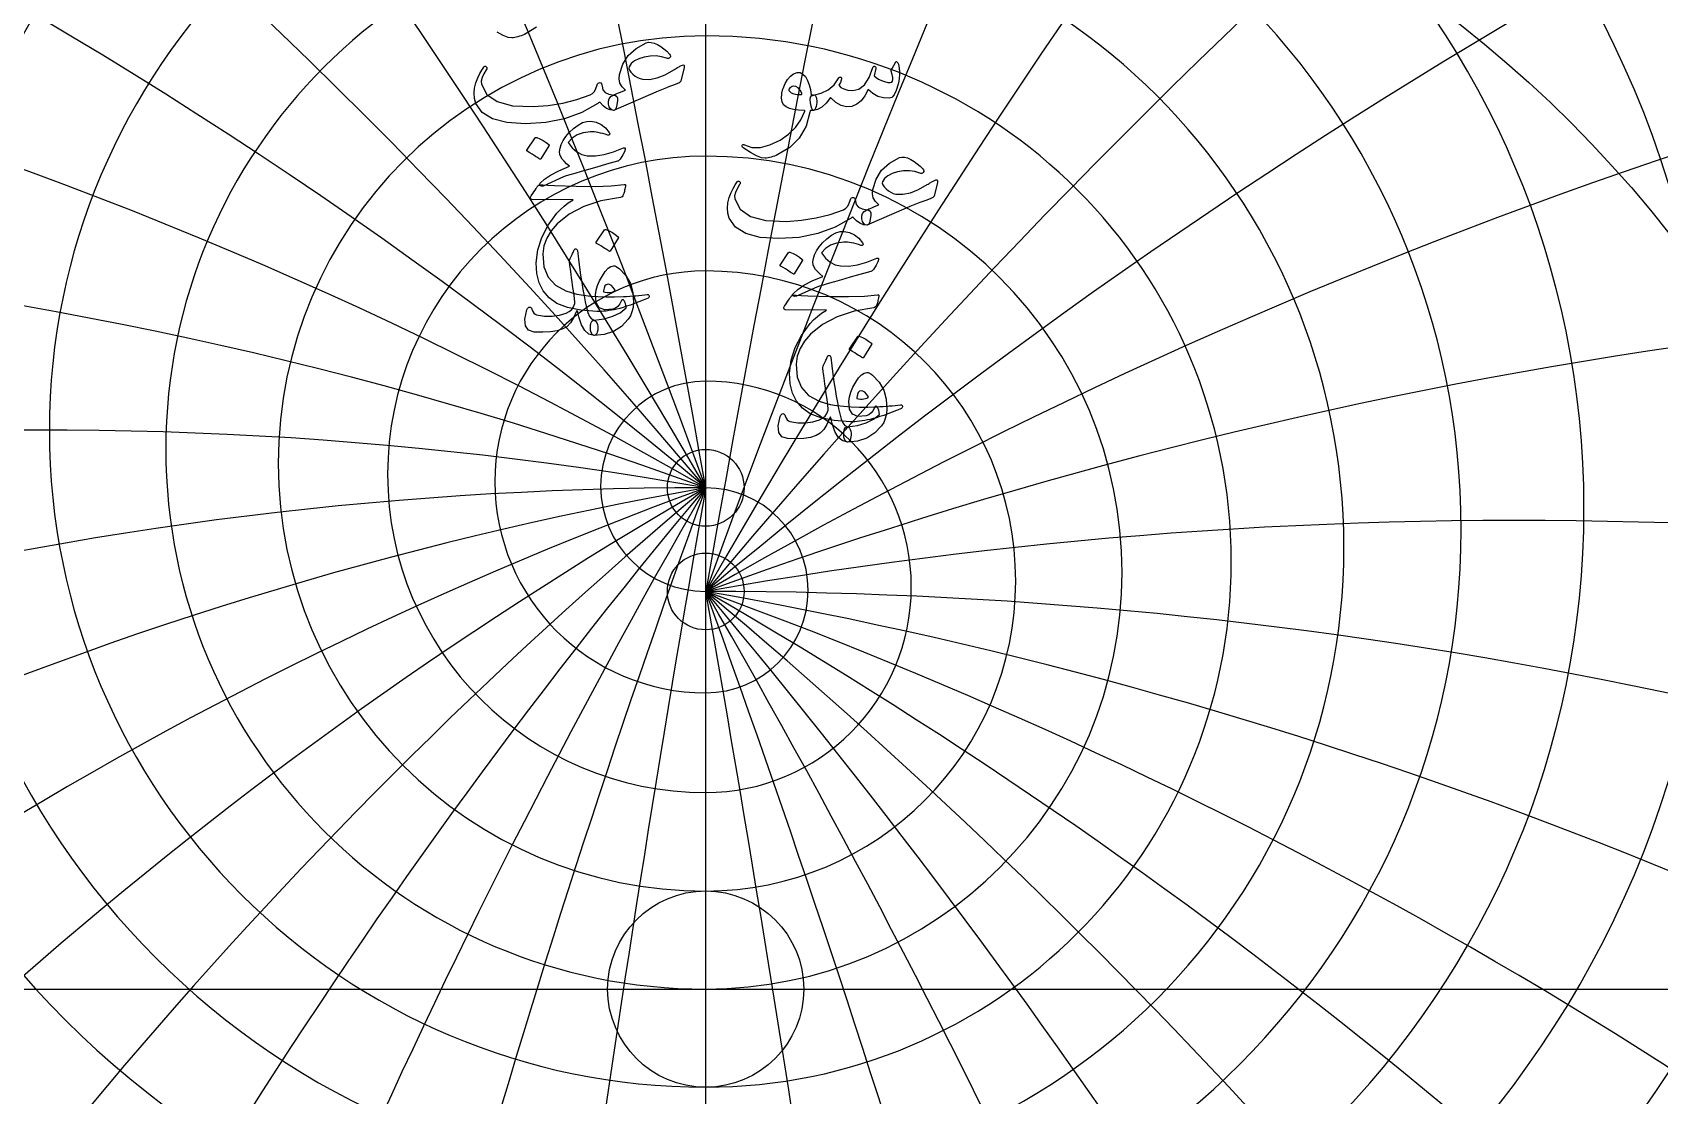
# Model space of a CAD drawing. Header units: millimetres. Extents: x -68 to 68, y -68 to 70.
# Drawn here: x -15.79 to 22.36, y -2.49 to 22.42 of the extents above; entities that cross this region are included whole.
import ezdxf

# ---------------------------------------------------------------- set-up
doc = ezdxf.new("R2010")
doc.units = ezdxf.units.MM
for name, color, linetype in [('CUT_INNER', 6, 'Continuous'), ('CUT_OUTER', 1, 'Continuous'), ('ENGRAVE', 7, 'Continuous'), ('ENGRAVE_FINE', 8, 'Continuous'), ('TEXT', 5, 'Continuous')]:
    doc.layers.add(name, color=color, linetype=linetype)

msp = doc.modelspace()

# ---------------------------------------------------------------- linework, layer by layer
at = {"layer": 'CUT_INNER'}
msp.add_circle((0, 0), 2.3, dxfattribs=at)
at = {"layer": 'CUT_OUTER'}
msp.add_arc((-0.0002, -0.0002), 68.4749, 142.031029, 87.802838, dxfattribs=at)
at = {"layer": 'ENGRAVE'}
for points in [[(0, -67), (0, 67)], [(0, -67), (0, 67)], [(-67, 0), (0, 0)], [(0, 0), (67, 0)]]:
    msp.add_lwpolyline(points, dxfattribs=at)
for centre, radius in [((0, 0), 67), ((0, 0), 43.8575), ((0, 0), 28.7086), ((0, 11.7516), 0.9), ((0, 9.3222), 0.9)]:
    msp.add_circle(centre, radius, dxfattribs=at)
for centre, radius, start, end in [((0, 22.5941), 44.9406, 105.29443, 270), ((0, 19.5266), 48.008, 270, 74.07838), ((0, 20.419), 39.9456, 90, 270), ((0, 17.5218), 42.8429, 270, 90), ((0, 18.6621), 35.4974, 90, 270), ((0, 15.9065), 38.253, 270, 90), ((5.4433, 20.3146), 48.6394, 269.13847, 40.24515), ((0, 25.3211), 50.6423, 149.97726, 270), ((0, 17.2293), 31.4794, 90, 270), ((0, 14.591), 34.1176, 270, 90), ((0, 16.053), 27.8045, 90, 270), ((0, 13.5111), 30.3464, 270, 90), ((0, 15.0836), 24.4058, 90, 270), ((0, 12.6196), 26.8698, 270, 90), ((0, 14.2844), 21.2307, 90, 270), ((0, 11.8818), 23.6333, 270, 90), ((0, 13.6274), 18.237, 90, 270), ((0, 11.2711), 20.5933, 270, 90), ((0, 13.0915), 15.3899, 90, 270), ((0, 10.7675), 17.7139, 270, 90), ((12.0756, 20.9155), 50.0675, 260.45783, 5.34318), ((0, 12.6606), 12.6606, 90, 270), ((0, 10.3558), 14.9654, 270, 90), ((0, 12.3225), 10.024, 90, 270), ((0, 10.024), 12.3225, 270, 90), ((0, 12.0681), 7.4585, 90, 270), ((0, 9.7633), 9.7633, 270, 90), ((0, 11.8908), 4.9445, 90, 270), ((0, 9.5669), 7.2684, 270, 90), ((0, 11.7862), 2.464, 90, 270), ((0, 9.4299), 4.8203, 270, 90), ((0, -75.9634), 87.715, 90, 120), ((0, -75.9634), 87.715, 90, 120), ((0, 9.349), 2.4026, 270, 90), ((0, -98.5055), 107.8277, 66, 90), ((0, -98.5055), 107.8277, 66, 90), ((-17.6962, 30.6508), 56.357, 209.13438, 274.6315)]:
    msp.add_arc(centre, radius, start, end, dxfattribs=at)
at = {"layer": 'ENGRAVE_FINE'}
for centre, radius, start, end in [((-497.4564, -75.9634), 505.1304, 10, 16.29877), ((-497.4564, -75.9634), 505.1304, 10, 16.29877), ((611.5215, -98.5055), 620.9552, 164.658043, 170), ((611.5215, -98.5055), 620.9552, 164.658043, 170), ((-240.9949, -75.9634), 256.4614, 20, 32.594786), ((-240.9949, -75.9634), 256.4614, 20, 32.594786), ((296.2543, -98.5055), 315.2672, 149.618595, 160), ((296.2543, -98.5055), 315.2672, 149.618595, 160), ((-151.9268, -75.9634), 175.43, 30, 48.866835), ((-151.9268, -75.9634), 175.43, 30, 48.866835), ((186.7631, -98.5055), 215.6555, 135.157367, 150), ((186.7631, -98.5055), 215.6555, 135.157367, 150), ((-104.5346, -75.9634), 136.4603, 40, 64.455888), ((-104.5346, -75.9634), 136.4603, 40, 64.455888), ((128.5041, -98.5055), 167.7502, 121.46179, 140), ((128.5041, -98.5055), 167.7502, 121.46179, 140), ((-73.6016, -75.9634), 114.5038, 50, 77.85344), ((-73.6016, -75.9634), 114.5038, 50, 77.85344), ((90.4782, -98.5055), 140.7591, 108.639463, 130), ((90.4782, -98.5055), 140.7591, 108.639463, 130), ((-50.6423, -75.9634), 101.2845, 60, 90), ((-50.6423, -75.9634), 101.2845, 60, 90), ((62.2544, -98.5055), 124.5087, 96.723156, 120), ((62.2544, -98.5055), 124.5087, 96.723156, 120), ((-31.9256, -75.9634), 93.3443, 70, 100.985998), ((-31.9256, -75.9634), 93.3443, 70, 100.985998), ((39.2461, -98.5055), 114.7479, 85.688772, 110), ((39.2461, -98.5055), 114.7479, 85.688772, 110), ((-15.4665, -75.9634), 89.0681, 80, 110.939448), ((-15.4665, -75.9634), 89.0681, 80, 110.939448), ((15.4665, -75.9634), 89.0681, 100, 128.303856), ((15.4665, -75.9634), 89.0681, 100, 128.303856), ((31.9256, -75.9634), 93.3443, 110, 135.976479), ((31.9256, -75.9634), 93.3443, 110, 135.976479), ((50.6423, -75.9634), 101.2845, 120, 143.130102), ((50.6423, -75.9634), 101.2845, 120, 143.130102), ((73.6016, -75.9634), 114.5038, 130, 149.86387), ((73.6016, -75.9634), 114.5038, 130, 149.86387), ((104.5346, -75.9634), 136.4603, 140, 156.265262), ((104.5346, -75.9634), 136.4603, 140, 156.265262), ((151.9268, -75.9634), 175.43, 150, 162.412046), ((151.9268, -75.9634), 175.43, 150, 162.412046), ((240.9949, -75.9634), 256.4614, 160, 168.374352), ((240.9949, -75.9634), 256.4614, 160, 168.374352), ((497.4564, -75.9634), 505.1304, 170, 174.216712), ((497.4564, -75.9634), 505.1304, 170, 174.216712), ((19.0129, -98.5055), 109.4912, 75.475, 100), ((19.0129, -98.5055), 109.4912, 75.475, 100), ((-611.5215, -98.5055), 620.9552, 6.5036194, 10), ((-296.2543, -98.5055), 315.2672, 13.064756, 20), ((-186.7631, -98.5055), 215.6555, 19.742202, 30), ((-128.5041, -98.5055), 167.7502, 26.597292, 40), ((-90.4782, -98.5055), 140.7591, 33.695116, 50), ((-62.2544, -98.5055), 124.5087, 41.105625, 60), ((-39.2461, -98.5055), 114.7479, 48.904494, 70), ((-19.0129, -98.5055), 109.4912, 57.173494, 80), ((-19.0129, -98.5055), 109.4912, 57.173494, 80), ((-39.2461, -98.5055), 114.7479, 48.904494, 70), ((-62.2544, -98.5055), 124.5087, 41.105625, 60), ((-90.4782, -98.5055), 140.7591, 33.695116, 50), ((-128.5041, -98.5055), 167.7502, 26.597292, 40), ((-186.7631, -98.5055), 215.6555, 19.742202, 30), ((-296.2543, -98.5055), 315.2672, 13.064756, 20), ((-611.5215, -98.5055), 620.9552, 6.5036194, 10)]:
    msp.add_arc(centre, radius, start, end, dxfattribs=at)
at = {"layer": 'TEXT'}
msp.add_lwpolyline([(-3.9657, 22.5495), (-4.2494, 22.3811), (-4.2891, 22.364), (-4.3283, 22.3487), (-4.3669, 22.3351), (-4.4051, 22.3232), (-4.4425, 22.3134), (-4.479, 22.3058), (-4.5144, 22.3004), (-4.5488, 22.2973), (-4.6346, 22.3095), (-4.7484, 22.3542), (-4.8901, 22.4313)], dxfattribs=at)
for points in [[(-0.507, 21.6011), (-0.5868, 21.2817), (-0.5958, 21.2663), (-0.6108, 21.2518), (-0.6317, 21.2383), (-0.6587, 21.2258), (-0.7184, 21.2048), (-0.7819, 21.1814), (-0.8492, 21.1559), (-0.9201, 21.128), (-0.9949, 21.0982), (-1.0733, 21.0667), (-1.1555, 21.0334), (-1.2415, 20.9983), (-2.1596, 20.5991), (-2.2016, 20.6083), (-2.2355, 20.636), (-2.2614, 20.6822), (-2.2794, 20.7468), (-2.2824, 20.8154), (-2.2634, 20.8736), (-2.2225, 20.9212), (-2.1596, 20.9584), (-2.1518, 20.962), (-2.1362, 20.9689), (-2.1129, 20.979), (-2.0818, 20.9923), (-2.0432, 21.0087), (-1.9975, 21.0277), (-1.9444, 21.0496), (-1.8842, 21.0742), (-1.9618, 21.1537), (-2.0109, 21.2408), (-2.0316, 21.3354), (-2.0239, 21.4374), (-1.9471, 21.6802), (-1.8163, 21.8855), (-1.6317, 22.0534), (-1.3932, 22.1839), (-1.341, 22.1961), (-1.2804, 22.1929), (-1.2113, 22.1742), (-1.1337, 22.14), (-1.0531, 22.0933), (-0.979, 22.0412), (-0.9114, 21.9836), (-0.8503, 21.9204), (-0.8331, 21.8972), (-0.8253, 21.8755), (-0.8271, 21.8553), (-0.8383, 21.8366), (-0.8553, 21.8221), (-0.8742, 21.8147), (-0.8952, 21.8142), (-0.9181, 21.8206), (-1.0377, 21.8583), (-1.1646, 21.8755), (-1.2991, 21.8723), (-1.4411, 21.8486), (-1.5696, 21.8102), (-1.6716, 21.7588), (-1.7472, 21.6944), (-1.7964, 21.6171), (-1.8014, 21.5826), (-1.7884, 21.5432), (-1.7574, 21.4988), (-1.7085, 21.4494), (-1.6527, 21.4045), (-1.5968, 21.3696), (-1.5409, 21.3446), (-1.485, 21.3296), (-1.3176, 21.3254), (-1.1387, 21.3606), (-0.9483, 21.4352), (-0.7465, 21.5492), (-0.7248, 21.5629), (-0.7036, 21.5761), (-0.6829, 21.5889), (-0.6627, 21.6011), (-0.6432, 21.6126), (-0.6247, 21.623), (-0.6073, 21.6325), (-0.5908, 21.641), (-0.5451, 21.6625), (-0.516, 21.663), (-0.5032, 21.6425), (-0.507, 21.6011)], [(-5.2055, 21.6131), (-5.1913, 21.6285), (-5.1765, 21.635), (-5.1613, 21.6325), (-5.1456, 21.621), (-5.1336, 21.6061), (-5.1296, 21.5891), (-5.1336, 21.5702), (-5.1456, 21.5492), (-5.2065, 21.4549), (-5.2454, 21.3676), (-5.2624, 21.2872), (-5.2574, 21.2139), (-5.1324, 20.9729), (-4.8891, 20.8047), (-4.5276, 20.7094), (-4.0478, 20.6869), (-3.6918, 20.7131), (-3.3502, 20.7678), (-3.0231, 20.8509), (-2.7105, 20.9624), (-2.6554, 20.9951), (-2.6097, 21.0452), (-2.5736, 21.1128), (-2.5469, 21.1979), (-2.5379, 21.2221), (-2.5229, 21.2388), (-2.5019, 21.2481), (-2.475, 21.2498), (-2.4558, 21.2416), (-2.4421, 21.2248), (-2.4338, 21.1996), (-2.4311, 21.166), (-2.4124, 21.0826), (-2.3602, 21.0203), (-2.2747, 20.9788), (-2.1556, 20.9584), (-2.1127, 20.9489), (-2.0838, 20.9245), (-2.0688, 20.885), (-2.0678, 20.8306), (-2.0823, 20.7293), (-2.1018, 20.657), (-2.1262, 20.6136), (-2.1556, 20.5991), (-2.2432, 20.6106), (-2.3263, 20.645), (-2.4049, 20.7024), (-2.479, 20.7827), (-2.4852, 20.786), (-2.496, 20.7837), (-2.5112, 20.776), (-2.5309, 20.7628), (-2.9031, 20.5532), (-3.3093, 20.4035), (-3.7494, 20.3137), (-4.2235, 20.2837), (-4.6616, 20.3137), (-5.0019, 20.4035), (-5.2444, 20.5532), (-5.3891, 20.7628), (-5.422, 20.8798), (-5.433, 20.9993), (-5.422, 21.1213), (-5.3891, 21.2458), (-5.3447, 21.3616), (-5.2993, 21.4614), (-5.2529, 21.5452), (-5.2055, 21.6131)], [(2.4451, 20.5552), (2.3515, 20.2266), (2.1946, 19.9514), (1.9743, 19.7296), (1.6906, 19.5612), (1.6509, 19.5441), (1.6117, 19.5288), (1.5731, 19.5152), (1.5349, 19.5033), (1.4975, 19.4935), (1.461, 19.4859), (1.4256, 19.4805), (1.3912, 19.4774), (1.3054, 19.4896), (1.1916, 19.5343), (1.0499, 19.6114), (0.8802, 19.7209), (0.862, 19.7366), (0.8513, 19.7518), (0.848, 19.7665), (0.8523, 19.7808), (0.8618, 19.7917), (0.8742, 19.7967), (0.8897, 19.7957), (0.9082, 19.7887), (1.0846, 19.7316), (1.2824, 19.7319), (1.5017, 19.7895), (1.7425, 19.9045), (1.9391, 20.038), (2.1018, 20.1949), (2.2305, 20.3753), (2.3253, 20.5792), (2.3246, 20.5864), (2.3223, 20.5921), (2.3186, 20.5964), (2.3133, 20.5991), (2.1759, 20.6071), (2.0588, 20.6231), (1.9623, 20.647), (1.8862, 20.679), (1.8273, 20.7284), (1.7904, 20.7967), (1.7754, 20.884), (1.7824, 20.9903), (1.7846, 21.0044), (1.7874, 21.0188), (1.7906, 21.0334), (1.7944, 21.0482), (1.7986, 21.0635), (1.8034, 21.0796), (1.8086, 21.0965), (1.8143, 21.1141), (1.8612, 21.2281), (1.9181, 21.3227), (1.985, 21.3977), (2.0618, 21.4534), (2.1404, 21.4838), (2.2125, 21.4833), (2.2781, 21.4519), (2.3373, 21.3895), (2.3889, 21.3027), (2.4281, 21.2019), (2.4548, 21.0871), (2.469, 20.9584), (2.4769, 20.9585), (2.4845, 20.9589), (2.4918, 20.9595), (2.499, 20.9604), (2.5061, 20.9613), (2.5134, 20.9619), (2.521, 20.9623), (2.5289, 20.9624), (2.5558, 20.9566), (2.5768, 20.9394), (2.5918, 20.9107), (2.6007, 20.8706), (2.6045, 20.8264), (2.6037, 20.7817), (2.5985, 20.7366), (2.5888, 20.6909), (2.576, 20.6508), (2.5618, 20.6221), (2.5461, 20.6049), (2.5289, 20.5991), (2.453, 20.5991), (2.4525, 20.5919), (2.451, 20.5821), (2.4486, 20.5699), (2.4451, 20.5552)], [(4.461, 21.7368), (4.4697, 21.7428), (4.4799, 21.7408), (4.4917, 21.7308), (4.5049, 21.7129), (4.5191, 21.6824), (4.5298, 21.639), (4.5371, 21.5826), (4.5408, 21.5133), (4.5421, 21.4344), (4.5378, 21.3576), (4.5281, 21.2827), (4.5129, 21.2099), (4.4685, 21.0682), (4.4191, 20.9664), (4.3647, 20.9045), (4.3053, 20.8825), (4.1648, 20.8908), (4.0348, 20.9274), (3.9153, 20.9926), (3.8063, 21.0861), (3.7315, 20.9387), (3.6426, 20.8237), (3.5398, 20.7411), (3.4231, 20.6909), (3.3006, 20.6799), (3.1766, 20.7109), (3.0511, 20.7837), (2.9241, 20.8985), (2.8213, 20.7675), (2.7205, 20.674), (2.6217, 20.6178), (2.5249, 20.5991), (2.5054, 20.6101), (2.487, 20.643), (2.4695, 20.6979), (2.453, 20.7748), (2.4471, 20.8506), (2.457, 20.9065), (2.483, 20.9424), (2.5249, 20.9584), (2.709, 21.0001), (2.8702, 21.0811), (3.0084, 21.2016), (3.1237, 21.3616), (3.1299, 21.3703), (3.1367, 21.3765), (3.1439, 21.3803), (3.1516, 21.3815), (3.1611, 21.3805), (3.1696, 21.3775), (3.1771, 21.3726), (3.1836, 21.3656), (3.1873, 21.3441), (3.1786, 21.3077), (3.1574, 21.2563), (3.1237, 21.1899), (3.1679, 21.1388), (3.2365, 21.1011), (3.3295, 21.0769), (3.447, 21.0662), (3.5935, 21.0969), (3.7215, 21.1969), (3.831, 21.3663), (3.9221, 21.6051), (3.9266, 21.6173), (3.9321, 21.626), (3.9385, 21.6313), (3.946, 21.633), (3.9573, 21.632), (3.967, 21.629), (3.9752, 21.624), (3.982, 21.6171), (3.9869, 21.6071), (3.9899, 21.5971), (3.9909, 21.5871), (3.9899, 21.5771), (3.95, 21.4095), (3.9967, 21.3681), (4.0528, 21.3316), (4.1184, 21.3002), (4.1935, 21.2737), (4.2666, 21.2565), (4.3223, 21.2528), (4.3604, 21.2625), (4.3811, 21.2857), (4.3879, 21.3212), (4.3841, 21.3716), (4.3699, 21.4369), (4.3452, 21.5173), (4.3495, 21.54), (4.3702, 21.5841), (4.4073, 21.6497), (4.461, 21.7368)], [(2.2534, 21.0023), (2.2115, 21.0754), (2.1656, 21.127), (2.1157, 21.1572), (2.0618, 21.166), (2.0296, 21.1575), (2.001, 21.144), (1.9758, 21.1255), (1.9541, 21.1021), (1.9471, 21.0896), (1.9461, 21.0761), (1.9511, 21.0617), (1.962, 21.0462), (2.0032, 21.01), (2.0628, 20.9853), (2.1409, 20.9721), (2.2375, 20.9704), (2.2475, 20.9724), (2.2534, 20.9783), (2.2554, 20.9883), (2.2534, 21.0023)], [(-1.8902, 19.7122), (-1.8869, 19.684), (-1.9052, 19.6313), (-1.9448, 19.5542), (-2.0059, 19.4527), (-2.0189, 19.4362), (-2.0339, 19.4228), (-2.0509, 19.4123), (-2.0698, 19.4048), (-2.3253, 19.3344), (-2.5528, 19.2711), (-2.7524, 19.2147), (-2.9241, 19.1653), (-3.0678, 19.1231), (-3.1836, 19.0884), (-3.2714, 19.0612), (-3.3313, 19.0415), (-3.8143, 18.826), (-3.8482, 18.8235), (-3.8742, 18.828), (-3.8921, 18.8394), (-3.9021, 18.8579), (-3.9024, 18.8646), (-3.8991, 18.8729), (-3.8924, 18.8826), (-3.8822, 18.8938), (-3.7839, 18.9861), (-3.6367, 19.0834), (-3.4405, 19.1857), (-3.1955, 19.293), (-3.2622, 19.3499), (-3.3183, 19.4048), (-3.364, 19.4577), (-3.3991, 19.5086), (-3.4208, 19.5642), (-3.4261, 19.6313), (-3.4149, 19.7099), (-3.3872, 19.8), (-3.3422, 19.8938), (-3.2794, 19.9876), (-3.1985, 20.0814), (-3.0997, 20.1752), (-2.9922, 20.2563), (-2.8892, 20.312), (-2.7906, 20.3421), (-2.6966, 20.3469), (-2.5691, 20.3212), (-2.454, 20.268), (-2.3515, 20.1875), (-2.2614, 20.0794), (-2.2534, 20.066), (-2.2495, 20.0535), (-2.2495, 20.042), (-2.2534, 20.0315), (-2.2622, 20.0218), (-2.2724, 20.0166), (-2.2841, 20.0158), (-2.2974, 20.0195), (-2.3561, 20.0383), (-2.4126, 20.0545), (-2.4669, 20.0682), (-2.5189, 20.0794), (-2.5684, 20.0879), (-2.6152, 20.0934), (-2.6593, 20.0959), (-2.7005, 20.0954), (-2.8724, 20.0752), (-3.0169, 20.0265), (-3.1339, 19.9494), (-3.2235, 19.8439), (-3.1282, 19.7184), (-3.0219, 19.6253), (-2.9046, 19.5647), (-2.7764, 19.5365), (-2.5855, 19.5345), (-2.3802, 19.5645), (-2.1604, 19.6263), (-1.9261, 19.7202), (-1.9164, 19.7226), (-1.9071, 19.7221), (-1.8984, 19.7187), (-1.8902, 19.7122)], [(-3.9959, 19.9564), (-3.9909, 19.9614), (-3.984, 19.9644), (-3.975, 19.9654), (-3.964, 19.9644), (-3.8864, 19.933), (-3.8133, 19.8945), (-3.7447, 19.8491), (-3.6806, 19.7967), (-3.6743, 19.7887), (-3.6716, 19.7808), (-3.6723, 19.7728), (-3.6766, 19.7648), (-3.8642, 19.4614), (-3.8712, 19.4542), (-3.8802, 19.4524), (-3.8911, 19.4562), (-3.9041, 19.4654), (-3.9153, 19.4734), (-3.9331, 19.4854), (-3.9573, 19.5013), (-3.9879, 19.5213), (-4.0256, 19.5452), (-4.0708, 19.5732), (-4.1234, 19.6051), (-4.1835, 19.641), (-4.1915, 19.647), (-4.1955, 19.653), (-4.1955, 19.659), (-4.1915, 19.665)], [(5.433, 18.9098), (5.3532, 18.5904), (5.3442, 18.575), (5.3292, 18.5605), (5.3083, 18.547), (5.2813, 18.5345), (5.2216, 18.5135), (5.1581, 18.4901), (5.0908, 18.4646), (5.0199, 18.4367), (4.9451, 18.4069), (4.8667, 18.3754), (4.7845, 18.3421), (4.6985, 18.307), (3.7804, 17.9078), (3.7384, 17.917), (3.7045, 17.9447), (3.6786, 17.9909), (3.6606, 18.0555), (3.6576, 18.1241), (3.6766, 18.1823), (3.7175, 18.2299), (3.7804, 18.2671), (3.7882, 18.2707), (3.8038, 18.2776), (3.8271, 18.2877), (3.8582, 18.301), (3.8968, 18.3174), (3.9425, 18.3364), (3.9956, 18.3583), (4.0558, 18.3829), (3.9782, 18.4624), (3.9291, 18.5495), (3.9084, 18.6441), (3.9161, 18.7461), (3.9929, 18.9889), (4.1237, 19.1942), (4.3083, 19.3621), (4.5468, 19.4926), (4.599, 19.5048), (4.6596, 19.5016), (4.7287, 19.4829), (4.8063, 19.4487), (4.8869, 19.402), (4.961, 19.3499), (5.0286, 19.2923), (5.0897, 19.2291), (5.1069, 19.2059), (5.1147, 19.1842), (5.1129, 19.164), (5.1017, 19.1453), (5.0847, 19.1308), (5.0658, 19.1234), (5.0448, 19.1229), (5.0219, 19.1293), (4.9023, 19.167), (4.7754, 19.1842), (4.6409, 19.181), (4.4989, 19.1573), (4.3704, 19.1189), (4.2684, 19.0675), (4.1928, 19.0031), (4.1436, 18.9258), (4.1386, 18.8913), (4.1516, 18.8519), (4.1826, 18.8075), (4.2315, 18.7581), (4.2873, 18.7132), (4.3432, 18.6783), (4.3991, 18.6533), (4.455, 18.6383), (4.6224, 18.6341), (4.8013, 18.6693), (4.9917, 18.7439), (5.1935, 18.8579), (5.2152, 18.8716), (5.2364, 18.8848), (5.2571, 18.8976), (5.2773, 18.9098), (5.2968, 18.9213), (5.3153, 18.9317), (5.3327, 18.9412), (5.3492, 18.9497), (5.3949, 18.9712), (5.424, 18.9717), (5.4368, 18.9512), (5.433, 18.9098)], [(-3.5468, 18.8379), (-3.0346, 18.82), (-2.5918, 18.818), (-2.2183, 18.8319), (-1.9141, 18.8619), (-1.9048, 18.863), (-1.8967, 18.8624), (-1.8898, 18.86), (-1.8842, 18.8559), (-1.8801, 18.8503), (-1.8777, 18.8434), (-1.8771, 18.8353), (-1.8782, 18.826), (-1.8861, 18.7895), (-1.8937, 18.7561), (-1.901, 18.7257), (-1.9081, 18.6982), (-1.915, 18.6738), (-1.9216, 18.6523), (-1.928, 18.6338), (-1.9341, 18.6184), (-1.9471, 18.5937), (-1.962, 18.5755), (-1.979, 18.5637), (-1.998, 18.5585), (-2.459, 18.4749), (-2.8602, 18.3439), (-3.2015, 18.1655), (-3.483, 17.9397), (-3.6252, 17.7773), (-3.7285, 17.6054), (-3.7928, 17.424), (-3.8183, 17.2332), (-3.7938, 16.9335), (-3.6965, 16.6893), (-3.5264, 16.5004), (-3.2834, 16.3669), (-3.1574, 16.3265), (-3.0189, 16.2931), (-2.868, 16.2666), (-2.7045, 16.2472), (-2.5289, 16.2344), (-2.3413, 16.2282), (-2.1417, 16.2285), (-1.9301, 16.2352), (-1.8549, 16.2394), (-1.7809, 16.2442), (-1.7082, 16.2494), (-1.6367, 16.2552), (-1.567, 16.2614), (-1.4995, 16.2681), (-1.4342, 16.2754), (-1.3712, 16.2831), (-1.352, 16.2841), (-1.3383, 16.2791), (-1.3301, 16.2681), (-1.3273, 16.2512), (-1.3288, 16.2314), (-1.3333, 16.2162), (-1.3408, 16.2055), (-1.3513, 16.1993), (-1.464, 16.1516), (-1.5708, 16.1084), (-1.6716, 16.0698), (-1.7664, 16.0356), (-1.855, 16.0057), (-1.9371, 15.9797), (-2.0127, 15.9578), (-2.0818, 15.9398), (-2.1468, 15.9266), (-2.21, 15.9148), (-2.2715, 15.9046), (-2.3313, 15.8959), (-2.3895, 15.8891), (-2.4466, 15.8849), (-2.5023, 15.8832), (-2.5568, 15.8839), (-2.9291, 15.9128), (-3.2395, 15.9757), (-3.488, 16.0725), (-3.6746, 16.2033), (-3.8115, 16.3667), (-3.9071, 16.5575), (-3.9612, 16.7759), (-3.974, 17.0216), (-3.9348, 17.3265), (-3.8412, 17.6224), (-3.6933, 17.9093), (-3.4909, 18.1872), (-3.4119, 18.2713), (-3.3223, 18.3519), (-3.2222, 18.429), (-3.1117, 18.5026), (-4.0778, 18.5106), (-4.101, 18.5206), (-4.1107, 18.5385), (-4.107, 18.5645), (-4.0897, 18.5984), (-4.0573, 18.6478), (-4.0279, 18.6922), (-4.0014, 18.7316), (-3.978, 18.7661), (-3.9575, 18.7953), (-3.94, 18.819), (-3.9256, 18.8372), (-3.9141, 18.8499), (-3.8881, 18.8522), (-3.8183, 18.8509), (-3.7045, 18.8462), (-3.5468, 18.8379)], [(0.7345, 18.9218), (0.7487, 18.9372), (0.7635, 18.9437), (0.7787, 18.9412), (0.7944, 18.9297), (0.8064, 18.9148), (0.8104, 18.8978), (0.8064, 18.8789), (0.7944, 18.8579), (0.7335, 18.7636), (0.6946, 18.6763), (0.6776, 18.5959), (0.6826, 18.5226), (0.8076, 18.2816), (1.0509, 18.1134), (1.4124, 18.0181), (1.8922, 17.9956), (2.2482, 18.0218), (2.5898, 18.0765), (2.9169, 18.1596), (3.2295, 18.2711), (3.2846, 18.3038), (3.3303, 18.3539), (3.3664, 18.4215), (3.3931, 18.5066), (3.4021, 18.5308), (3.4171, 18.5475), (3.4381, 18.5568), (3.465, 18.5585), (3.4842, 18.5503), (3.4979, 18.5335), (3.5062, 18.5084), (3.5089, 18.4747), (3.5276, 18.3913), (3.5798, 18.329), (3.6653, 18.2875), (3.7844, 18.2671), (3.8273, 18.2576), (3.8562, 18.2332), (3.8712, 18.1937), (3.8722, 18.1393), (3.8577, 18.0381), (3.8382, 17.9657), (3.8138, 17.9223), (3.7844, 17.9078), (3.6968, 17.9193), (3.6137, 17.9537), (3.5351, 18.0111), (3.461, 18.0914), (3.4548, 18.0947), (3.444, 18.0924), (3.4288, 18.0847), (3.4091, 18.0715), (3.0369, 17.8619), (2.6307, 17.7122), (2.1906, 17.6224), (1.7165, 17.5925), (1.2784, 17.6224), (0.9381, 17.7122), (0.6956, 17.8619), (0.5509, 18.0715), (0.518, 18.1885), (0.507, 18.308), (0.518, 18.43), (0.5509, 18.5545), (0.5953, 18.6703), (0.6407, 18.7701), (0.6871, 18.8539), (0.7345, 18.9218)], [(-2.3712, 17.7977), (-2.3662, 17.8027), (-2.3592, 17.8056), (-2.3503, 17.8066), (-2.3393, 17.8056), (-2.2617, 17.7742), (-2.1886, 17.7358), (-2.12, 17.6904), (-2.0558, 17.638), (-2.0496, 17.63), (-2.0469, 17.622), (-2.0476, 17.614), (-2.0519, 17.606), (-2.2395, 17.3027), (-2.2465, 17.2954), (-2.2554, 17.2937), (-2.2664, 17.2974), (-2.2794, 17.3067), (-2.2906, 17.3146), (-2.3083, 17.3266), (-2.3325, 17.3426), (-2.3632, 17.3625), (-2.4009, 17.3865), (-2.4461, 17.4144), (-2.4987, 17.4464), (-2.5588, 17.4823), (-2.5668, 17.4883), (-2.5708, 17.4943), (-2.5708, 17.5003), (-2.5668, 17.5063)], [(4.0498, 17.127), (4.0531, 17.0988), (4.0348, 17.0462), (3.9952, 16.9691), (3.9341, 16.8675), (3.9211, 16.8511), (3.9061, 16.8376), (3.8891, 16.8271), (3.8702, 16.8196), (3.6147, 16.7493), (3.3872, 16.6859), (3.1876, 16.6295), (3.0159, 16.5801), (2.8722, 16.538), (2.7564, 16.5033), (2.6686, 16.4761), (2.6087, 16.4564), (2.1257, 16.2408), (2.0918, 16.2383), (2.0658, 16.2428), (2.0479, 16.2543), (2.0379, 16.2727), (2.0376, 16.2795), (2.0409, 16.2877), (2.0476, 16.2974), (2.0578, 16.3087), (2.1561, 16.401), (2.3033, 16.4983), (2.4995, 16.6006), (2.7445, 16.7079), (2.6778, 16.7647), (2.6217, 16.8196), (2.576, 16.8725), (2.5409, 16.9234), (2.5192, 16.9791), (2.5139, 17.0462), (2.5251, 17.1248), (2.5528, 17.2148), (2.5978, 17.3087), (2.6606, 17.4025), (2.7415, 17.4963), (2.8403, 17.5901), (2.9478, 17.6712), (3.0508, 17.7268), (3.1494, 17.757), (3.2434, 17.7617), (3.3709, 17.736), (3.486, 17.6829), (3.5885, 17.6023), (3.6786, 17.4943), (3.6866, 17.4808), (3.6905, 17.4683), (3.6905, 17.4569), (3.6866, 17.4464), (3.6778, 17.4366), (3.6676, 17.4314), (3.6559, 17.4307), (3.6426, 17.4344), (3.5839, 17.4531), (3.5274, 17.4693), (3.4731, 17.483), (3.4211, 17.4943), (3.3716, 17.5028), (3.3248, 17.5082), (3.2807, 17.5107), (3.2395, 17.5102), (3.0676, 17.49), (2.9231, 17.4414), (2.8061, 17.3643), (2.7165, 17.2588), (2.8118, 17.1333), (2.9181, 17.0402), (3.0354, 16.9796), (3.1636, 16.9514), (3.3545, 16.9494), (3.5598, 16.9793), (3.7796, 17.0412), (4.0139, 17.135), (4.0236, 17.1375), (4.0329, 17.137), (4.0416, 17.1335), (4.0498, 17.127)], [(-2.6187, 15.6819), (-2.5898, 15.668), (-2.5668, 15.646), (-2.5498, 15.6161), (-2.5389, 15.5781), (-2.5316, 15.5312), (-2.5299, 15.4863), (-2.5336, 15.4434), (-2.5429, 15.4025), (-2.5566, 15.3676), (-2.5738, 15.3426), (-2.5945, 15.3277), (-2.6187, 15.3227), (-2.7382, 15.3558), (-2.8373, 15.4394), (-2.9159, 15.5734), (-2.974, 15.7578), (-2.9815, 15.7896), (-2.988, 15.8172), (-2.9935, 15.8405), (-2.9979, 15.8596), (-3.0014, 15.8744), (-3.0039, 15.885), (-3.0054, 15.8914), (-3.0059, 15.8935), (-3.0119, 15.9052), (-3.0179, 15.9085), (-3.0239, 15.9032), (-3.0299, 15.8895), (-3.0977, 15.7363), (-3.1736, 15.6161), (-3.2574, 15.5287), (-3.3492, 15.4744), (-3.4825, 15.4324), (-3.6386, 15.4065), (-3.8178, 15.3965), (-4.0199, 15.4025), (-4.1549, 15.4442), (-4.2285, 15.5452), (-4.2407, 15.7056), (-4.1915, 15.9254), (-4.1803, 15.9519), (-4.1666, 15.9714), (-4.1504, 15.9838), (-4.1317, 15.9893), (-4.1132, 15.9876), (-4.0977, 15.9783), (-4.0852, 15.9616), (-4.0758, 15.9374), (-4.0556, 15.8858), (-4.0309, 15.8466), (-4.0017, 15.8199), (-3.968, 15.8057), (-3.7791, 15.7767), (-3.5997, 15.7738), (-3.4298, 15.7967), (-3.2694, 15.8456), (-3.1998, 15.882), (-3.1427, 15.9314), (-3.098, 15.9938), (-3.0658, 16.0692), (-3.0678, 16.1048), (-3.0778, 16.1879), (-3.0957, 16.3184), (-3.1217, 16.4963), (-3.1349, 16.5915), (-3.1466, 16.6774), (-3.1569, 16.7541), (-3.1656, 16.8216), (-3.1731, 16.8794), (-3.1796, 16.9269), (-3.1851, 16.9642), (-3.1896, 16.9913), (-3.1933, 17.0327), (-3.1926, 17.0691), (-3.1873, 17.1006), (-3.1776, 17.127), (-3.1621, 17.1598), (-3.1476, 17.1904), (-3.1342, 17.2187), (-3.1217, 17.2448), (-3.1105, 17.2686), (-3.1007, 17.2902), (-3.0925, 17.3095), (-3.0858, 17.3266), (-3.0788, 17.3403), (-3.0698, 17.3496), (-3.0588, 17.3543), (-3.0458, 17.3546), (-3.0316, 17.3491), (-3.0209, 17.3406), (-3.0137, 17.3291), (-3.0099, 17.3146), (-2.9856, 17.1104), (-2.9605, 16.9169), (-2.9347, 16.7342), (-2.9081, 16.5622), (-2.8811, 16.4009), (-2.8537, 16.2503), (-2.8262, 16.1104), (-2.7983, 15.9813), (-2.7647, 15.8608), (-2.7235, 15.7708), (-2.6748, 15.7111), (-2.6187, 15.6819)], [(1.9441, 17.2651), (1.9491, 17.2701), (1.956, 17.2731), (1.965, 17.2741), (1.976, 17.2731), (2.0536, 17.2417), (2.1267, 17.2032), (2.1953, 17.1578), (2.2594, 17.1054), (2.2657, 17.0975), (2.2684, 17.0895), (2.2677, 17.0815), (2.2634, 17.0735), (2.0758, 16.7701), (2.0688, 16.7629), (2.0598, 16.7611), (2.0489, 16.7649), (2.0359, 16.7741), (2.0247, 16.7821), (2.0069, 16.7941), (1.9827, 16.81), (1.9521, 16.83), (1.9144, 16.8539), (1.8692, 16.8819), (1.8166, 16.9138), (1.7565, 16.9497), (1.7485, 16.9557), (1.7445, 16.9617), (1.7445, 16.9677), (1.7485, 16.9737)], [(-2.1596, 16.9554), (-2.1322, 16.9514), (-2.1018, 16.9394), (-2.0683, 16.9194), (-2.0319, 16.8915), (-1.876, 16.7253), (-1.7674, 16.5382), (-1.7063, 16.3301), (-1.6926, 16.1011), (-1.7048, 15.9818), (-1.7295, 15.8755), (-1.7667, 15.7822), (-1.8163, 15.7019), (-1.9773, 15.536), (-2.1646, 15.4175), (-2.3784, 15.3464), (-2.6187, 15.3227), (-2.6429, 15.3284), (-2.6636, 15.3456), (-2.6808, 15.3743), (-2.6946, 15.4145), (-2.6997, 15.4367), (-2.703, 15.4594), (-2.7047, 15.4826), (-2.7045, 15.5063), (-2.7032, 15.5297), (-2.701, 15.5522), (-2.6982, 15.5737), (-2.6946, 15.5941), (-2.6838, 15.6295), (-2.6676, 15.656), (-2.6459, 15.6735), (-2.6187, 15.6819), (-2.3847, 15.7134), (-2.1816, 15.7718), (-2.0094, 15.8571), (-1.8682, 15.9694), (-1.875, 16.0255), (-1.8832, 16.0702), (-1.8929, 16.1033), (-1.9042, 16.125), (-1.9176, 16.1438), (-1.9301, 16.156), (-1.9416, 16.1617), (-1.9521, 16.161), (-1.9593, 16.1585), (-1.965, 16.155), (-1.9693, 16.1505), (-1.972, 16.145), (-2.0104, 16.0662), (-2.0578, 16.0053), (-2.1142, 15.9624), (-2.1796, 15.9374), (-2.3695, 15.9227), (-2.4999, 15.9743), (-2.5711, 16.0924), (-2.5828, 16.2767), (-2.5668, 16.3825), (-2.5349, 16.4923), (-2.487, 16.6061), (-2.4231, 16.7238), (-2.3557, 16.8251), (-2.2894, 16.8975), (-2.224, 16.9409), (-2.1596, 16.9554)], [(-2.2914, 16.5242), (-2.331, 16.513), (-2.3622, 16.4833), (-2.3849, 16.4352), (-2.3992, 16.3685), (-2.3989, 16.3581), (-2.3982, 16.3506), (-2.3969, 16.3461), (-2.3952, 16.3446), (-2.355, 16.3349), (-2.3143, 16.3296), (-2.2732, 16.3289), (-2.2315, 16.3326), (-2.1948, 16.3404), (-2.1646, 16.3516), (-2.1409, 16.3663), (-2.1237, 16.3845), (-2.1686, 16.4486), (-2.2115, 16.4933), (-2.2524, 16.5185), (-2.2914, 16.5242)], [(2.3932, 16.2528), (2.9054, 16.2348), (3.3482, 16.2328), (3.7217, 16.2468), (4.0259, 16.2767), (4.0352, 16.2779), (4.0433, 16.2772), (4.0502, 16.2749), (4.0558, 16.2707), (4.0599, 16.2651), (4.0623, 16.2583), (4.0629, 16.2502), (4.0618, 16.2408), (4.0539, 16.2044), (4.0463, 16.1709), (4.039, 16.1405), (4.0319, 16.1131), (4.025, 16.0886), (4.0184, 16.0672), (4.012, 16.0487), (4.0059, 16.0332), (3.9929, 16.0085), (3.978, 15.9903), (3.961, 15.9786), (3.942, 15.9733), (3.481, 15.8898), (3.0798, 15.7588), (2.7385, 15.5804), (2.457, 15.3546), (2.3148, 15.1922), (2.2115, 15.0203), (2.1472, 14.8389), (2.1217, 14.648), (2.1462, 14.3484), (2.2435, 14.1041), (2.4136, 13.9153), (2.6566, 13.7818), (2.7826, 13.7414), (2.9211, 13.7079), (3.072, 13.6815), (3.2355, 13.662), (3.4111, 13.6493), (3.5987, 13.6431), (3.7983, 13.6433), (4.0099, 13.65), (4.0851, 13.6543), (4.1591, 13.659), (4.2318, 13.6643), (4.3033, 13.67), (4.373, 13.6762), (4.4405, 13.683), (4.5058, 13.6902), (4.5688, 13.6979), (4.588, 13.6989), (4.6017, 13.694), (4.6099, 13.683), (4.6127, 13.666), (4.6112, 13.6463), (4.6067, 13.6311), (4.5992, 13.6204), (4.5887, 13.6141), (4.476, 13.5665), (4.3692, 13.5233), (4.2684, 13.4846), (4.1736, 13.4504), (4.085, 13.4205), (4.0029, 13.3946), (3.9273, 13.3726), (3.8582, 13.3546), (3.7932, 13.3414), (3.73, 13.3297), (3.6685, 13.3195), (3.6087, 13.3107), (3.5505, 13.304), (3.4934, 13.2997), (3.4377, 13.298), (3.3832, 13.2988), (3.0109, 13.3277), (2.7005, 13.3906), (2.452, 13.4874), (2.2654, 13.6181), (2.1285, 13.7815), (2.0329, 13.9724), (1.9788, 14.1907), (1.966, 14.4365), (2.0052, 14.7413), (2.0988, 15.0372), (2.2467, 15.3242), (2.4491, 15.6021), (2.5281, 15.6862), (2.6177, 15.7668), (2.7178, 15.8439), (2.8283, 15.9175), (1.8622, 15.9254), (1.839, 15.9354), (1.8293, 15.9534), (1.833, 15.9793), (1.8503, 16.0133), (1.8827, 16.0627), (1.9121, 16.1071), (1.9386, 16.1465), (1.962, 16.1809), (1.9825, 16.2101), (2, 16.2338), (2.0144, 16.252), (2.0259, 16.2648), (2.0519, 16.267), (2.1217, 16.2658), (2.2355, 16.261), (2.3932, 16.2528)], [(3.5688, 15.2991), (3.5738, 15.3041), (3.5808, 15.3071), (3.5897, 15.3081), (3.6007, 15.3071), (3.6783, 15.2756), (3.7514, 15.2372), (3.82, 15.1918), (3.8842, 15.1394), (3.8904, 15.1314), (3.8931, 15.1234), (3.8924, 15.1155), (3.8881, 15.1075), (3.7005, 14.8041), (3.6935, 14.7968), (3.6846, 14.7951), (3.6736, 14.7988), (3.6606, 14.8081), (3.6494, 14.8161), (3.6317, 14.828), (3.6075, 14.844), (3.5768, 14.864), (3.5391, 14.8879), (3.4939, 14.9159), (3.4413, 14.9478), (3.3812, 14.9837), (3.3732, 14.9897), (3.3692, 14.9957), (3.3692, 15.0017), (3.3732, 15.0077)], [(3.3213, 13.1834), (3.3502, 13.1694), (3.3732, 13.1474), (3.3902, 13.1175), (3.4011, 13.0796), (3.4084, 13.0327), (3.4101, 12.9877), (3.4064, 12.9448), (3.3971, 12.9039), (3.3834, 12.869), (3.3662, 12.844), (3.3455, 12.8291), (3.3213, 12.8241), (3.2018, 12.8573), (3.1027, 12.9408), (3.0241, 13.0748), (2.966, 13.2592), (2.9585, 13.291), (2.952, 13.3186), (2.9465, 13.3419), (2.9421, 13.361), (2.9386, 13.3758), (2.9361, 13.3864), (2.9346, 13.3928), (2.9341, 13.3949), (2.9281, 13.4067), (2.9221, 13.4099), (2.9161, 13.4047), (2.9101, 13.3909), (2.8423, 13.2377), (2.7664, 13.1175), (2.6826, 13.0302), (2.5908, 12.9758), (2.4575, 12.9339), (2.3014, 12.9079), (2.1222, 12.8979), (1.9201, 12.9039), (1.7851, 12.9456), (1.7115, 13.0466), (1.6993, 13.2071), (1.7485, 13.4269), (1.7597, 13.4533), (1.7734, 13.4728), (1.7896, 13.4852), (1.8083, 13.4907), (1.8268, 13.489), (1.8423, 13.4798), (1.8548, 13.463), (1.8642, 13.4388), (1.8844, 13.3872), (1.9091, 13.348), (1.9383, 13.3213), (1.972, 13.3071), (2.1609, 13.2782), (2.3403, 13.2752), (2.5102, 13.2981), (2.6706, 13.347), (2.7402, 13.3834), (2.7973, 13.4328), (2.842, 13.4952), (2.8742, 13.5706), (2.8722, 13.6062), (2.8622, 13.6893), (2.8443, 13.8198), (2.8183, 13.9977), (2.8051, 14.0929), (2.7934, 14.1788), (2.7831, 14.2556), (2.7744, 14.3231), (2.7669, 14.3808), (2.7604, 14.4283), (2.7549, 14.4656), (2.7504, 14.4927), (2.7467, 14.5341), (2.7474, 14.5706), (2.7527, 14.602), (2.7624, 14.6284), (2.7779, 14.6612), (2.7924, 14.6918), (2.8058, 14.7201), (2.8183, 14.7462), (2.8295, 14.77), (2.8393, 14.7916), (2.8475, 14.8109), (2.8542, 14.828), (2.8612, 14.8418), (2.8702, 14.851), (2.8812, 14.8557), (2.8942, 14.856), (2.9084, 14.8505), (2.9191, 14.842), (2.9263, 14.8305), (2.9301, 14.8161), (2.9544, 14.6118), (2.9795, 14.4184), (3.0053, 14.2356), (3.0319, 14.0636), (3.0589, 13.9023), (3.0863, 13.7517), (3.1138, 13.6119), (3.1417, 13.4827), (3.1753, 13.3622), (3.2165, 13.2722), (3.2652, 13.2125), (3.3213, 13.1834)], [(3.7804, 14.4568), (3.8078, 14.4528), (3.8382, 14.4408), (3.8717, 14.4209), (3.9081, 14.3929), (4.064, 14.2267), (4.1726, 14.0396), (4.2337, 13.8315), (4.2474, 13.6025), (4.2352, 13.4832), (4.2105, 13.377), (4.1733, 13.2837), (4.1237, 13.2033), (3.9627, 13.0374), (3.7754, 12.9189), (3.5616, 12.8478), (3.3213, 12.8241), (3.2971, 12.8298), (3.2764, 12.847), (3.2592, 12.8757), (3.2454, 12.9159), (3.2403, 12.9381), (3.237, 12.9608), (3.2353, 12.984), (3.2355, 13.0077), (3.2368, 13.0312), (3.239, 13.0536), (3.2418, 13.0751), (3.2454, 13.0955), (3.2562, 13.131), (3.2724, 13.1574), (3.2941, 13.1749), (3.3213, 13.1834), (3.5553, 13.2148), (3.7584, 13.2732), (3.9306, 13.3585), (4.0718, 13.4708), (4.065, 13.5269), (4.0568, 13.5716), (4.0471, 13.6048), (4.0358, 13.6265), (4.0224, 13.6452), (4.0099, 13.6574), (3.9984, 13.6631), (3.9879, 13.6624), (3.9807, 13.6599), (3.975, 13.6564), (3.9707, 13.6519), (3.968, 13.6464), (3.9296, 13.5676), (3.8822, 13.5067), (3.8258, 13.4638), (3.7604, 13.4388), (3.5705, 13.4241), (3.4401, 13.4758), (3.3689, 13.5938), (3.3572, 13.7782), (3.3732, 13.8839), (3.4051, 13.9937), (3.453, 14.1075), (3.5169, 14.2252), (3.5843, 14.3265), (3.6506, 14.3989), (3.716, 14.4423), (3.7804, 14.4568)], [(3.6486, 14.0257), (3.609, 14.0144), (3.5778, 13.9847), (3.5551, 13.9366), (3.5408, 13.87), (3.5411, 13.8595), (3.5418, 13.852), (3.5431, 13.8475), (3.5448, 13.846), (3.585, 13.8363), (3.6257, 13.831), (3.6668, 13.8303), (3.7085, 13.834), (3.7452, 13.8418), (3.7754, 13.853), (3.7991, 13.8677), (3.8163, 13.8859), (3.7714, 13.9501), (3.7285, 13.9947), (3.6876, 14.0199), (3.6486, 14.0257)]]:
    msp.add_lwpolyline(points, close=True, dxfattribs=at)

doc.saveas('drawing.dxf')
